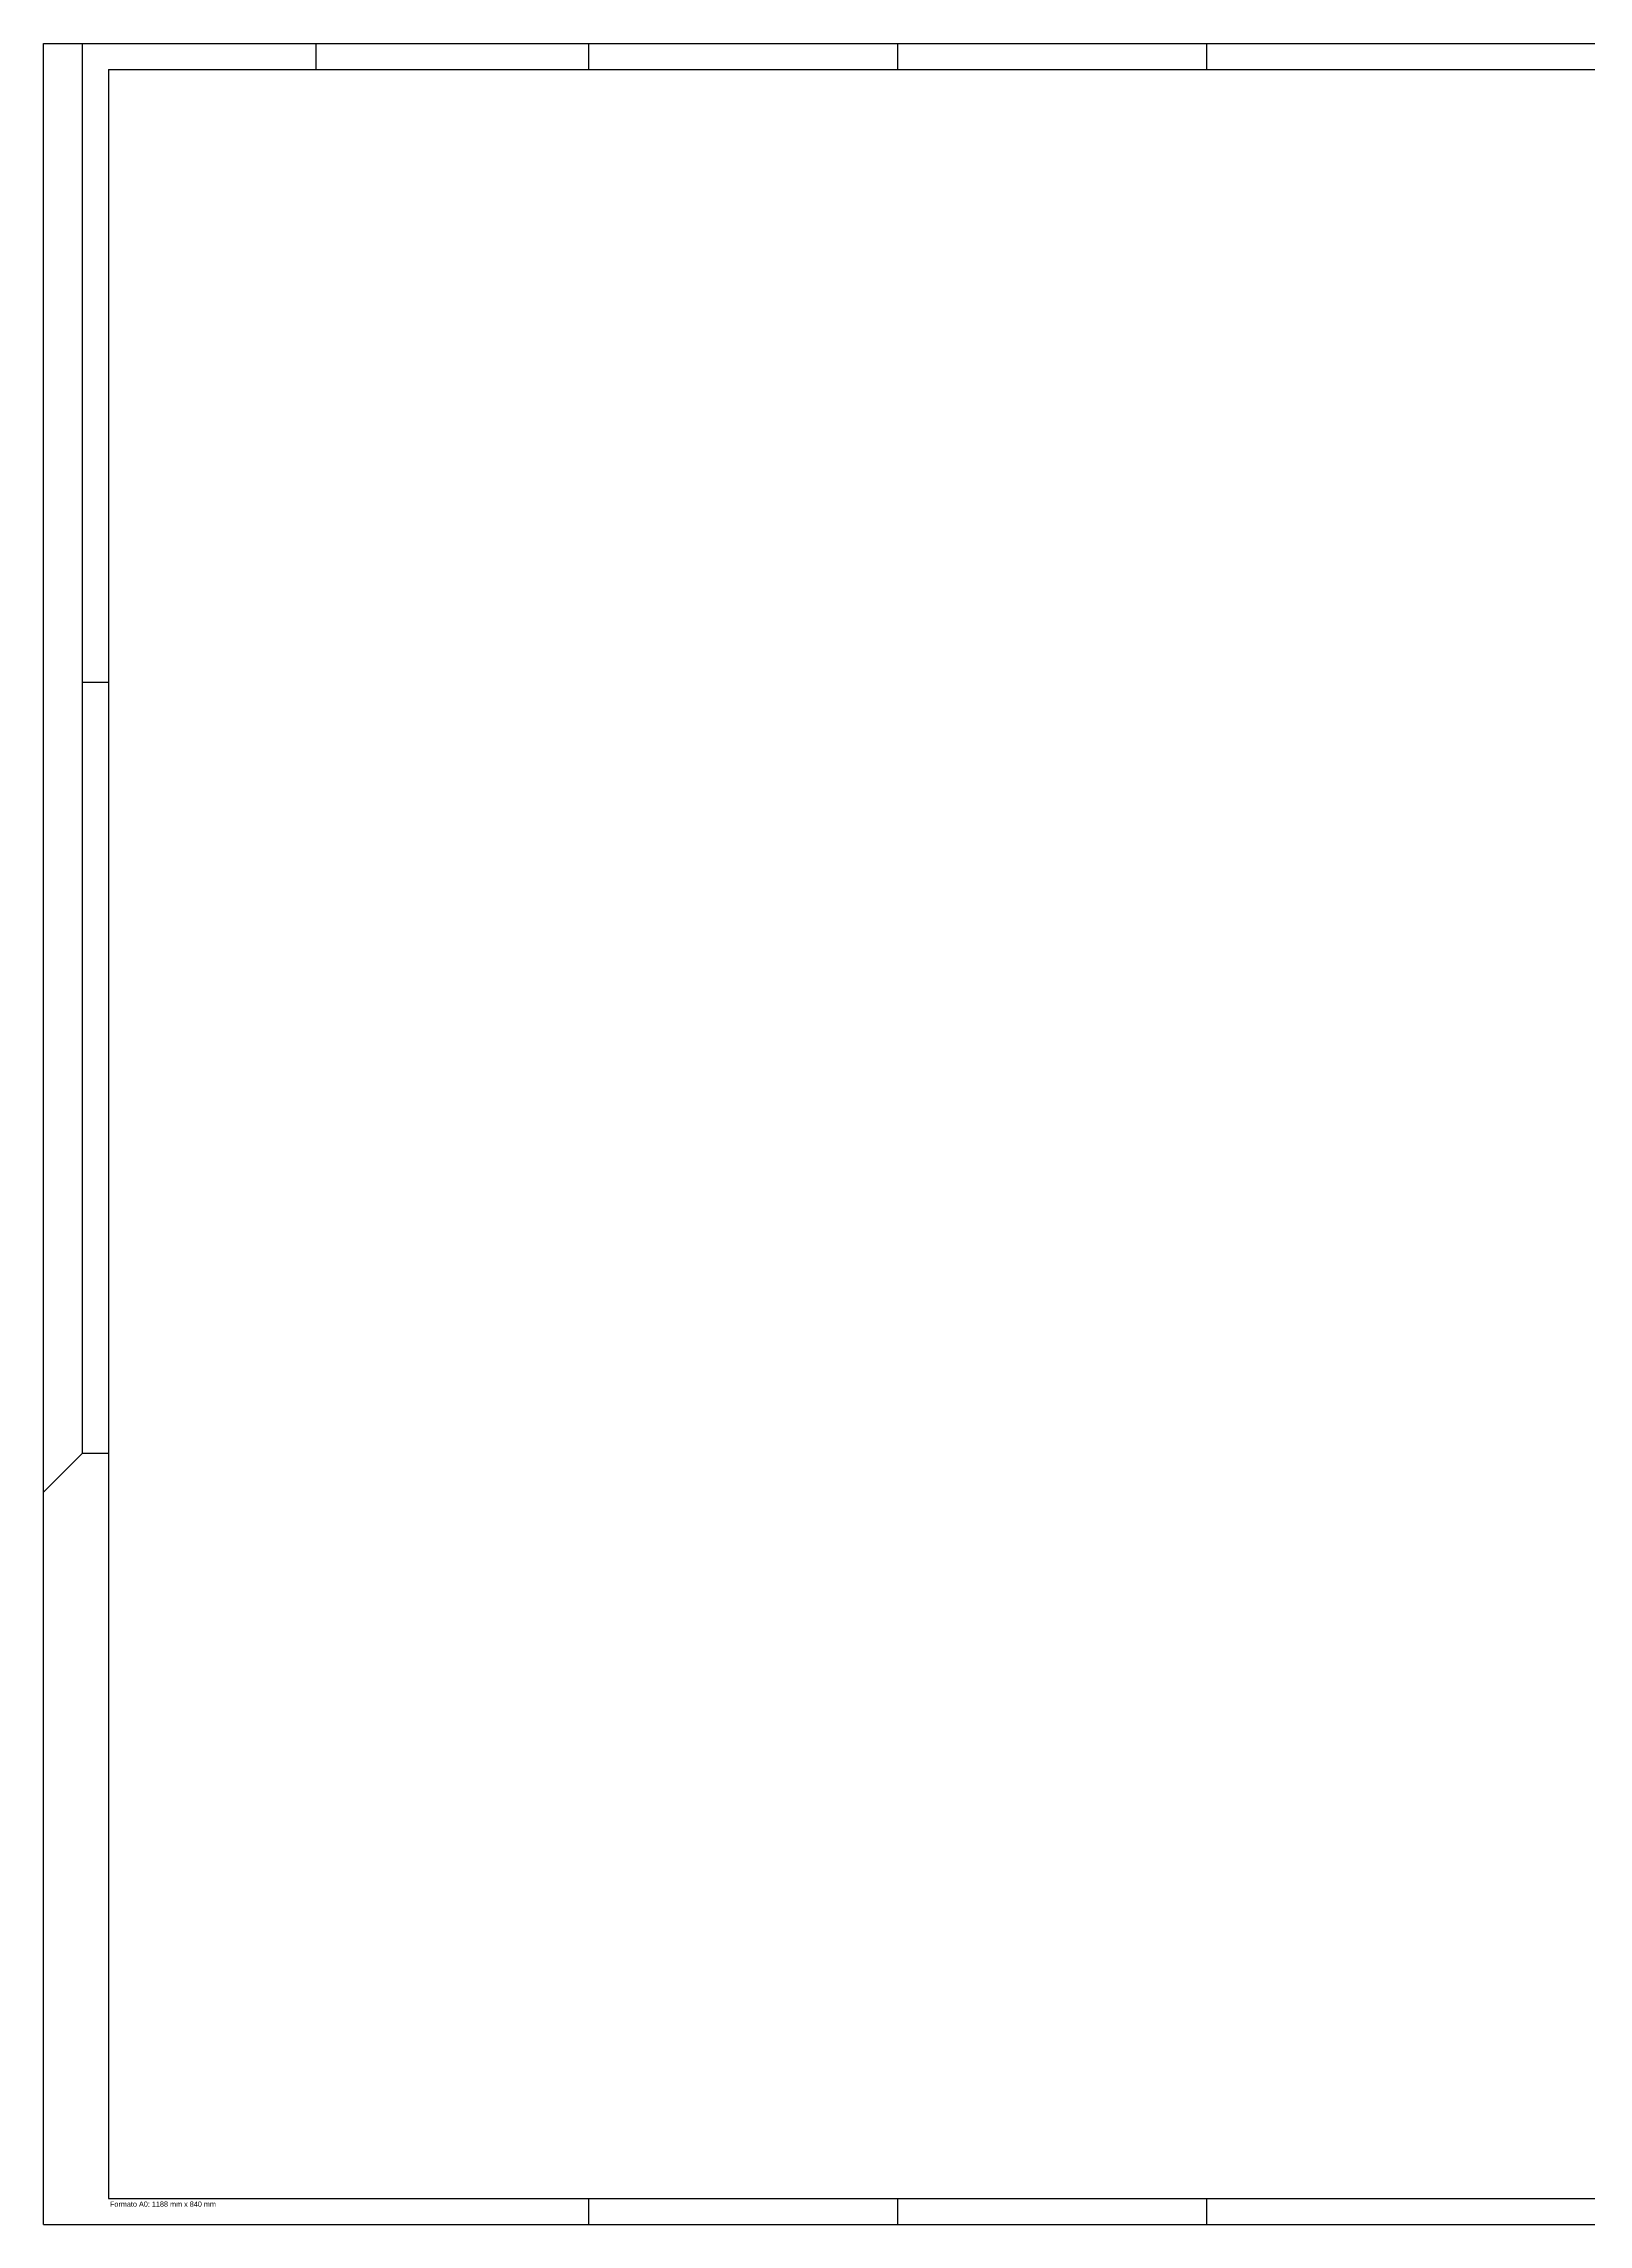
# Model space of a CAD drawing. Header units: millimetres. Extents: x -127 to 4076, y -110 to 475.
# Drawn here: x -126.8 to -67.3, y 36 to 120 of the extents above; entities that cross this region are included whole.
import ezdxf

# ---------------------------------------------------------------- set-up
doc = ezdxf.new("R2010")
doc.units = ezdxf.units.MM
for name, color, linetype in [('AR-AUX', 1, 'Continuous'), ('AR-FLH', 9, 'Continuous'), ('AR-TXT1', 1, 'Continuous')]:
    doc.layers.add(name, color=color, linetype=linetype)
doc.styles.add('Arial', font='arial.ttf')

msp = doc.modelspace()

# ---------------------------------------------------------------- linework, layer by layer
at = {"layer": 'AR-AUX'}
for p, q in [((-126.799, 35.976), (-126.799, 119.976)), ((-126.799, 119.976), (-7.999, 119.976)), ((-125.299, 65.676), (-125.299, 119.976)), ((-116.299, 118.976), (-116.299, 119.976)), ((-105.799, 118.976), (-105.799, 119.976)), ((-93.899, 118.976), (-93.899, 119.976)), ((-81.999, 118.976), (-81.999, 119.976)), ((-125.299, 95.376), (-124.299, 95.376)), ((-126.799, 35.976), (-126.799, 65.976)), ((-125.299, 65.676), (-126.799, 64.176)), ((-125.299, 65.676), (-124.299, 65.676)), ((-105.799, 35.976), (-105.799, 36.976)), ((-93.899, 35.976), (-93.899, 36.976)), ((-81.999, 35.976), (-81.999, 36.976)), ((-126.799, 35.976), (-7.999, 35.976))]:
    msp.add_line(p, q, dxfattribs=at)
at = {"layer": 'AR-FLH'}
for p, q in [((-124.299, 118.976), (-124.299, 36.976)), ((-124.299, 118.976), (-8.999, 118.976)), ((-124.299, 36.976), (-8.999, 36.976))]:
    msp.add_line(p, q, dxfattribs=at)

# ---------------------------------------------------------------- texts
at = {"layer": 'AR-TXT1', "style": 'Arial'}
msp.add_text('Formato A0: 1188 mm x 840 mm', height=0.2, dxfattribs=at).set_placement((-124.244, 36.657))

doc.saveas('drawing.dxf')
